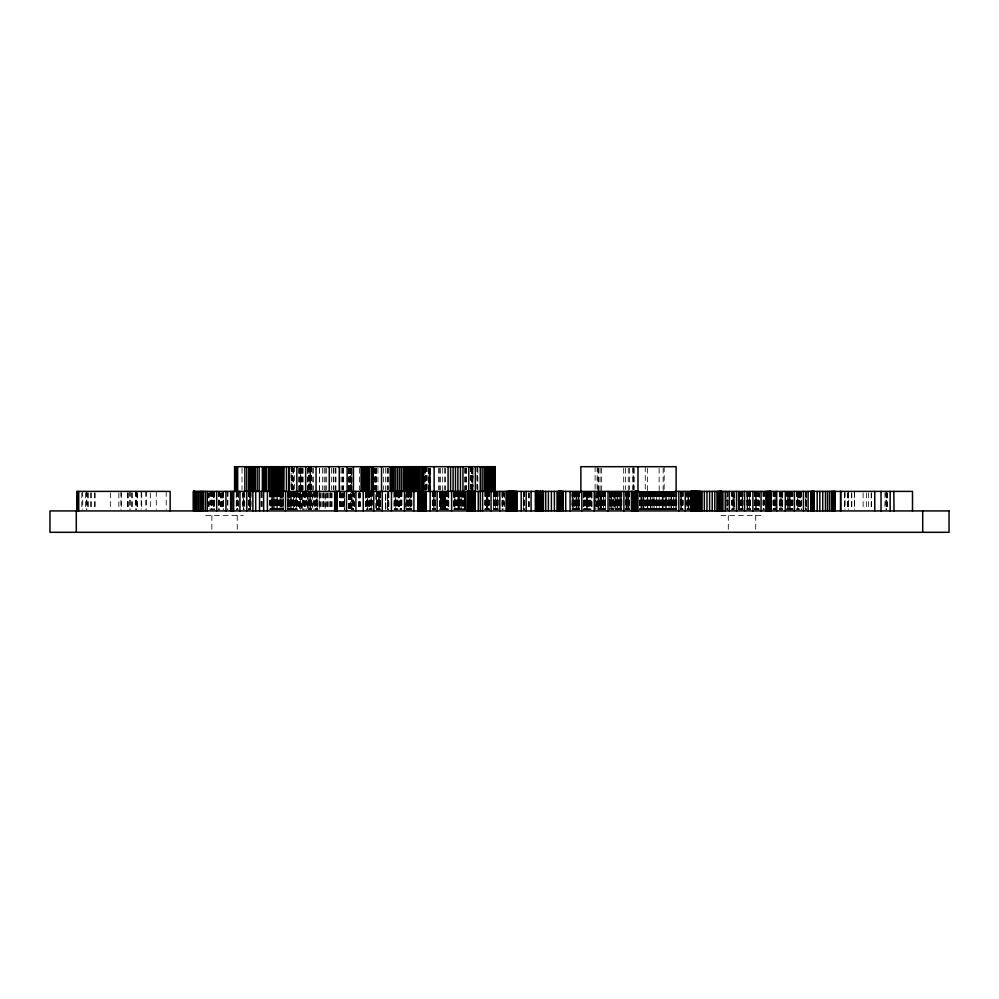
<?xml version="1.0" encoding="UTF-8"?>
<svg xmlns="http://www.w3.org/2000/svg" width="999" height="999" viewBox="0 0 999 999"><rect width="100%" height="100%" fill="white"/><g stroke="black" fill="none" stroke-linecap="round" stroke-linejoin="round"><path stroke-width="0.75" stroke-dasharray="5 3.75" d="M205.657 515.509L243.444 515.509M720.941 515.509L762.786 515.509M887.287 492.894L887.287 509.415M886.975 492.894L886.975 509.415M886.662 491.396L886.613 509.415M886.388 491.396L886.388 509.415M886.3 492.894L886.3 509.415M885.888 491.396L885.888 509.415M884.952 492.894L884.952 509.415M871.415 492.894L871.415 509.415M871.19 492.894L871.19 509.415M868.468 492.894L868.468 509.415M866.383 492.894L866.383 509.415M863.124 492.894L863.124 509.415M854.545 492.894L854.545 509.415M854.407 491.396L854.37 509.415M851.822 492.894L851.822 509.415M851.423 492.894L851.423 509.415M848.613 492.894L848.613 509.415M848.376 491.396L848.376 509.415M848.201 492.894L848.201 509.415M847.926 492.894L847.926 509.415M847.339 492.894L847.339 509.415M844.979 491.396L844.979 509.415M844.792 492.894L844.792 509.415M844.48 492.894L844.48 509.415M806.618 492.894L806.543 509.415M806.318 491.396L806.33 509.415M806.168 491.396L806.081 509.415M805.793 509.415L805.793 491.396L805.581 509.415M805.519 491.396L805.456 509.415M801.573 491.396L801.573 509.415M801.36 491.396L801.36 509.415M800.936 492.894L800.936 509.415M800.486 492.894L800.486 509.415M800.349 492.894L800.349 509.415M799.924 491.396L799.937 509.415M799.337 492.894L799.337 509.415M799.2 492.894L799.2 509.415M799.05 491.396L799.075 509.415M798.8 491.396L798.8 509.415M798.526 491.396L798.526 509.415M798.488 492.894L798.351 509.415M798.238 491.396L798.151 509.415M797.901 491.396L798.014 509.415M797.714 509.415L797.677 491.396L797.527 509.415M797.252 491.396L797.302 509.415M797.115 491.396L797.202 509.415M796.99 491.396L796.977 509.415M796.727 491.396L796.79 509.415M792.944 491.396L792.919 509.415M792.744 491.396L792.756 509.415M792.532 491.396L792.582 509.415M792.332 491.396L792.407 509.415M792.182 491.396L792.107 509.415M792.007 491.396L791.882 509.415M791.732 491.396L791.745 509.415M791.608 491.396L791.545 509.415M791.295 491.396L791.258 509.415M791.021 491.396L791.046 509.415M790.921 491.396L790.958 509.415M790.796 491.396L790.796 509.415M790.471 491.396L790.534 509.415M790.371 491.396L790.221 509.415L790.009 491.396M789.859 491.396L789.859 509.415M789.722 509.415L789.572 491.396L789.535 509.415M789.272 491.396L789.285 509.415M788.985 491.396L789.01 509.415M788.81 491.396L788.748 509.415M788.648 491.396L788.523 509.415M788.436 509.415L788.311 491.396L788.124 509.415M788.024 491.396L787.949 509.415M787.774 491.396L787.687 509.415M787.599 491.396L787.574 509.415L787.399 491.396M787.187 491.396L787.249 509.415M786.925 491.396L786.887 509.415M786.75 491.396L786.787 509.415M782.741 491.396L782.716 509.415M782.579 492.894L782.579 509.415M782.192 491.396L782.192 509.415M782.055 491.396L781.905 509.415L781.767 491.396M781.493 491.396L781.63 509.415M781.355 491.396L781.368 509.415M781.093 491.396L781.143 509.415M780.843 491.396L780.968 509.415M780.644 491.396L780.681 509.415M780.469 491.396L780.519 509.415M780.256 491.396L780.194 509.415L780.132 491.396M779.969 491.396L779.957 509.415M779.72 491.396L779.632 509.415M779.557 491.396L779.507 509.415M779.332 491.396L779.27 509.415M775.436 491.396L775.461 509.415M775.349 491.396L775.199 509.415L775.112 491.396M774.949 491.396L774.899 509.415M774.612 491.396L774.625 509.415M774.437 491.396L774.475 509.415M774.275 491.396L774.2 509.415M774.113 491.396L774.138 509.415M773.738 491.396L773.788 509.415M773.676 491.396L773.588 509.415M773.451 491.396L773.501 509.415M773.288 491.396L773.226 509.415M773.076 491.396L773.014 509.415M764.21 491.396L764.21 509.415M764.098 491.396L764.01 509.415M763.785 491.396L763.81 509.415M763.623 491.396L763.611 509.415M763.386 491.396L763.373 509.415M763.248 491.396L763.186 509.415M763.049 491.396L763.049 509.415M759.178 492.894L759.19 509.415M759.015 491.396L759.14 509.415M758.753 491.396L758.865 509.415M758.628 491.396L758.716 509.415M758.391 491.396L758.378 509.415M758.303 491.396L758.241 509.415M757.966 491.396L758.079 509.415M757.854 491.396L757.891 509.415M757.692 491.396L757.642 509.415M757.442 491.396L757.292 509.415M757.279 491.396L757.117 509.415M756.88 491.396L756.917 509.415M756.817 491.396L756.743 509.415M756.568 491.396L756.618 509.415M756.443 509.415L756.268 491.396L756.106 509.415M755.906 491.396L755.918 509.415M755.793 491.396L755.644 509.415L755.581 491.396M755.706 515.509L755.706 532.305M755.419 491.396L755.256 509.415M755.169 491.396L755.019 509.415M754.882 491.396L754.819 509.415M754.657 491.396L754.707 509.415M754.457 491.396L754.52 509.415M754.282 491.396L754.282 509.415M750.436 491.396L750.474 509.415M750.274 491.396L750.374 509.415M750.124 491.396L750.137 509.415M749.987 491.396L749.862 509.415M749.612 491.396L749.725 509.415M749.475 491.396L749.412 509.415L749.275 491.396M749.075 491.396L749.025 509.415M748.775 491.396L748.925 509.415M748.613 491.396L748.75 509.415M748.476 491.396L748.351 509.415M748.151 491.396L748.226 509.415M747.976 491.396L747.939 509.415M747.727 491.396L747.751 509.415L747.539 491.396M747.402 491.396L747.364 509.415M747.165 491.396L747.115 509.415L746.99 491.396M746.827 491.396L746.827 509.415M742.956 491.396L743.006 509.415M742.781 491.396L742.906 509.415M742.682 509.415L742.532 491.396L742.507 509.415M742.257 509.415L742.132 491.396L741.932 509.415M741.72 491.396L741.832 509.415M741.608 491.396L741.558 509.415M741.395 491.396L741.283 509.415M741.071 491.396L741.171 509.415M740.958 491.396L740.921 509.415M740.684 491.396L740.796 509.415M740.459 491.396L740.584 509.415M740.296 491.396L739.847 509.415M739.61 491.396L739.722 509.415M739.41 509.415L739.397 491.396L739.285 509.415M739.135 491.396L738.985 509.415L738.898 491.396M738.698 491.396L738.711 509.415M738.498 491.396L738.436 509.415M738.311 509.415L738.199 491.396L738.136 509.415M734.253 492.894L734.228 509.415M734.178 509.415L733.99 491.396L733.94 509.415M733.766 491.396L733.616 509.415M733.503 491.396L733.378 509.415M733.278 491.396L733.166 509.415L733.029 491.396M732.891 491.396L732.841 509.415M732.667 491.396L732.617 509.415M732.379 491.396L732.329 509.415M732.304 491.396L732.167 509.415M731.917 491.396L731.917 509.415M731.842 491.396L731.842 509.415M728.296 515.509L728.296 532.305M727.959 491.396L728.021 509.415M727.846 491.396L727.846 509.415M727.534 491.396L727.709 509.415M727.359 491.396L727.447 509.415M727.284 491.396L727.122 509.415M727.035 491.396L726.935 509.415L726.885 491.396M689.273 491.396L689.31 509.415M689.073 491.396L689.098 509.415M688.536 491.396L688.586 509.415M688.348 491.396L688.199 509.415L687.986 491.396M687.861 491.396L687.899 509.415M687.574 491.396L687.724 509.415M687.424 491.396L687.424 509.415M687.237 491.396L687.262 509.415M687.012 492.894L687.037 509.415M686.825 491.396L686.812 509.415M683.004 491.396L683.041 509.415M682.941 491.396L682.879 509.415M682.754 491.396L682.642 509.415M682.442 491.396L682.417 509.415M682.292 491.396L682.354 509.415M682.105 491.396L682.092 509.415M681.768 491.396L681.917 509.415M681.555 509.415L681.243 491.396M681.056 491.396L681.018 509.415M680.781 509.415L680.731 491.396L680.606 509.415M676.785 491.396L676.81 509.415M676.648 491.396L676.585 509.415L676.335 491.396M676.261 491.396L676.173 509.415M676.048 491.396L676.011 509.415M675.786 491.396L675.786 509.415M675.511 491.396L675.649 509.415M675.324 491.396L675.312 509.415L675.099 491.396M674.924 491.396L674.987 509.415M674.862 491.396L674.8 509.415M674.637 491.396L674.462 509.415M674.437 491.396L674.387 509.415M674.188 491.396L674.1 509.415M673.85 491.396L673.963 509.415M673.663 509.415L673.688 491.396L639.959 491.396L639.997 509.415M673.488 491.396L673.526 509.415M673.326 491.396L673.338 509.415M673.201 491.396L673.101 509.415M672.989 491.396L672.989 509.415M672.727 491.396L672.652 509.415M672.489 491.396L672.439 509.415M672.364 491.396L672.24 509.415M672.127 491.396L672.015 509.415M671.865 491.396L671.902 509.415M671.678 491.396L671.578 509.415L671.365 491.396M671.153 491.396L671.228 509.415M670.991 509.415L670.941 491.396L670.903 509.415M670.666 491.396L670.529 509.415M670.292 491.396L670.479 509.415M670.129 491.396L670.242 509.415M670.004 491.396L669.892 509.415M669.867 491.396L669.817 509.415M669.63 491.396L669.655 509.415M669.455 491.396L669.367 509.415M669.18 491.396L669.068 509.415L668.855 491.396M668.681 491.396L668.731 509.415M668.481 491.396L668.618 509.415M668.294 491.396L668.256 509.415M668.031 491.396L668.156 509.415M667.794 491.396L667.732 509.415M667.432 491.396L667.557 509.415M667.32 491.396L667.32 509.415M667.082 491.396L667.107 509.415M666.845 491.396L666.845 509.415M666.633 509.415L666.57 491.396L666.37 509.415M666.183 491.396L666.208 509.415M665.983 491.396L666.108 509.415M665.921 491.396L665.921 509.415M665.571 491.396L665.634 509.415M665.409 509.415L665.346 491.396L665.197 509.415M665.009 491.396L664.884 509.415M664.797 491.396L664.735 509.415M664.66 491.396L664.622 509.415M664.46 491.396L664.285 509.415M664.198 466.695L664.11 509.415M663.91 491.396L663.848 509.415M663.648 491.396L663.673 509.415M663.598 491.396L663.573 509.415M663.386 491.396L663.336 509.415M663.161 468.219L663.111 509.415M662.899 491.396L662.961 509.415M662.599 491.396L662.599 509.415L662.499 491.396M661.813 491.396L661.962 509.415M661.613 491.396L661.75 509.415M661.488 491.396L661.35 509.415M661.238 491.396L661.163 509.415M661.038 491.396L660.951 509.415M660.789 491.396L660.739 509.415M660.614 491.396L660.526 509.415M660.426 491.396L660.414 509.415M660.102 491.396L660.102 509.415M659.952 491.396L659.989 509.415M659.74 491.396L659.765 509.415M659.64 491.396L659.64 509.415M659.303 491.396L659.303 509.415M659.103 468.219L659.24 509.415M659.015 491.396L658.94 509.415M658.691 491.396L658.691 509.415M658.541 491.396L658.616 509.415M658.378 491.396L658.254 509.415M658.216 491.396L658.041 509.415M658.004 491.396L657.904 509.415M657.654 491.396L657.779 509.415M657.542 491.396L657.467 509.415M657.267 491.396L657.267 509.415M657.03 491.396L657.18 509.415M656.793 491.396L656.793 509.415M656.743 509.415L656.605 491.396L656.543 509.415M656.206 491.396L656.281 509.415M656.018 491.396L656.018 509.415M655.731 491.396L655.844 509.415M655.619 491.396L655.719 509.415M655.406 491.396L655.406 509.415M655.107 491.396L655.107 509.415M655.007 491.396L654.957 509.415M654.245 509.415L654.07 491.396L654.02 509.415M653.808 491.396L653.796 509.415M653.546 491.396L653.546 509.415M653.321 491.396L653.271 509.415M653.046 491.396L653.071 509.415M652.846 509.415L652.846 491.396L652.647 509.415M652.509 491.396L652.422 509.415M652.285 491.396L652.26 509.415M651.985 491.396L652.16 509.415M651.872 491.396L651.96 509.415M651.573 491.396L651.685 509.415M651.435 491.396L651.423 509.415M651.161 491.396L651.186 509.415M650.973 491.396L650.961 509.415L650.799 491.396M650.599 491.396L650.561 509.415M650.399 509.415L650.024 491.396M649.787 491.396L649.837 509.415M649.587 491.396L649.625 509.415M649.338 491.396L649.387 509.415M649.15 491.396L649.2 509.415M648.826 491.396L648.801 509.415M648.488 491.396L648.501 509.415M648.289 491.396L648.339 509.415M648.151 491.396L648.214 509.415M647.914 491.396L647.827 509.415L647.802 491.396M647.414 468.219L647.452 509.415M647.29 509.415L647.202 491.396L647.102 509.415M646.84 491.396L646.902 509.415M646.753 491.396L646.653 509.415M646.54 491.396L646.403 509.415M646.341 491.396L646.278 509.415M646.128 491.396L646.128 509.415M645.878 491.396L645.878 509.415M645.579 491.396L645.654 509.415M645.479 491.396L645.441 509.415M645.279 466.695L645.279 509.39M645.117 491.396L645.117 509.415M644.592 491.396L644.667 509.415M644.318 491.396L644.467 509.415M644.268 491.396L644.243 509.415M644.018 491.396L643.955 509.415L643.706 491.396M643.606 509.415L643.456 491.396L643.269 509.415M643.044 491.396L643.106 509.415M642.969 491.396L642.906 509.415M642.682 491.396L642.719 509.415M642.482 491.396L642.419 509.415M642.394 491.396L642.22 509.415L641.995 491.396M641.82 491.396L641.795 509.415M641.733 491.396L641.67 509.415M641.483 491.396L641.408 509.415L641.333 491.396M641.083 491.396L640.958 509.415L640.809 491.396M640.684 491.396L640.609 509.415M640.509 491.396L640.459 509.415M640.147 491.396L640.322 509.415M639.81 491.396L639.835 509.415M639.61 491.396L639.56 509.415M639.41 491.396L639.41 509.415M634.078 468.219L634.078 489.572M633.778 468.219L633.778 489.572M633.179 466.695L633.179 489.572M632.829 468.219L632.829 489.572M629.382 468.219L629.382 489.572M629.333 491.396L629.345 509.415M629.258 491.396L629.233 509.415M628.995 491.396L628.908 509.415L628.721 491.396M628.546 491.396L628.596 509.415M628.259 468.219L628.271 509.415L628.246 491.396M627.909 491.396L627.921 509.415M627.797 491.396L627.747 509.415M627.547 491.396L627.522 509.415M627.285 509.415L627.247 491.396L627.122 509.415M626.935 491.396L626.972 509.415M626.435 509.415L626.435 491.396L626.223 509.415M626.161 509.415L625.998 491.396L625.886 509.415M625.699 491.396L625.686 509.415M625.411 468.219L625.411 489.572M623.688 468.219L623.688 489.572M621.865 491.396L621.865 509.415M621.628 491.396L621.628 509.415L621.553 492.894M621.266 491.396L621.228 509.415M621.153 491.396L621.128 509.415M620.928 491.396L620.804 509.415M620.604 491.396L620.554 509.415M620.541 491.396L620.379 509.415L620.229 491.396M619.942 509.415L619.717 491.396M619.455 491.396L619.442 509.415M619.218 491.396L619.18 509.415M618.955 491.396L619.055 509.415M618.731 491.396L618.706 509.415M618.643 491.396L618.531 509.415M618.456 491.396L618.356 509.415M618.156 491.396L618.169 509.415M617.632 491.396L617.632 509.415M617.357 491.396L617.357 509.415M617.095 491.396L617.057 509.415L616.945 491.396M616.72 491.396L616.67 509.415M616.52 491.396L616.47 509.415M616.346 491.396L616.196 509.415M616.171 491.396L616.083 509.415M615.846 491.396L615.896 509.415M615.596 491.396L615.646 509.415M614.535 492.894L614.535 509.415M614.41 492.894L614.41 509.415M614.123 492.894L614.123 509.415M613.973 509.415L613.973 491.396L613.723 509.415M613.598 491.396L613.598 509.415M613.473 491.396L613.349 509.415M613.224 491.396L613.111 509.415M612.999 491.396L612.887 509.415M612.649 491.396L612.662 509.415M612.562 491.396L612.462 509.415M612.362 491.396L612.237 509.415M612.175 491.396L612.1 509.415L611.55 491.396M611.238 491.396L611.263 509.415M611.163 509.415L610.988 491.396L610.976 509.415M610.177 492.894L610.177 509.415M609.802 509.415L609.752 491.396L609.715 509.415M609.49 491.396L609.402 509.415M605.644 491.396L605.644 509.415M605.506 509.415L605.144 491.396M604.882 491.396L604.795 509.415M604.607 491.396L604.62 509.415M604.333 491.396L604.333 509.415M604.195 491.396L604.195 509.415M604.033 491.396L604.058 509.415M603.508 492.894L603.508 509.415L603.284 491.396M603.196 491.396L603.159 509.415M603.046 491.396L602.909 509.415M602.734 491.396L602.847 509.415M602.459 491.396L602.484 509.415M602.36 491.396L602.36 509.415M602.035 491.396L602.047 509.415M601.898 491.396L601.885 509.415M601.66 468.219L601.635 509.415M601.585 492.894L601.41 509.415L601.373 491.396M601.048 491.396L601.186 509.415M600.411 491.396L600.561 509.415M600.249 491.396L600.237 509.415M600.124 468.219L600.062 509.415M599.899 491.396L599.75 509.415M599.625 491.396L599.575 509.415M599.425 491.396L599.363 509.415M599.313 491.396L599.163 509.415M599.088 491.396L599.088 509.415M598.726 468.219L598.801 509.415M598.688 509.415L598.501 491.396L598.376 509.415M598.251 491.396L598.139 509.415M598.014 468.219L598.014 509.39M597.714 491.396L597.777 509.415M597.177 466.695L597.04 509.415M596.878 492.894L596.878 509.415M596.678 492.894L596.678 509.415M596.128 492.894L596.153 509.415M595.841 491.396L595.841 509.415L595.766 492.894M595.104 466.695L595.104 489.572M591.858 492.894L591.858 509.415M591.808 492.894L591.808 509.415M591.533 492.894L591.533 509.415M591.296 492.894L591.271 509.415M591.083 491.396L591.083 509.415M590.259 491.396L590.372 509.415M590.009 491.396L590.172 509.415M589.909 492.894L589.909 509.415M589.672 491.396L589.672 509.415M589.198 491.396L589.173 509.415M588.985 491.396L589.11 509.415M588.861 492.894L588.861 509.415M588.611 491.396L588.573 509.415M588.211 491.396L588.286 509.415M588.061 492.894L588.061 509.415M587.787 491.396L587.824 509.415M587.474 491.396L587.512 509.415M587.437 509.415L587.25 491.396L587.2 509.415M586.838 491.396L587.037 509.415M586.788 491.396L586.638 509.415L586.575 491.396M586.413 491.396L586.263 509.415M586.151 492.894L586.151 509.415M585.876 491.396L585.801 509.415M585.701 491.396L585.626 509.415M585.589 491.396L585.539 509.415M585.314 491.396L585.277 509.415M585.039 491.396L585.064 509.415M584.865 491.396L584.927 509.415M584.677 491.396L584.565 509.415M584.515 491.396L584.465 509.415M584.265 491.396L584.165 509.415M584.065 492.894L583.965 509.415M583.841 491.396L583.841 509.415M583.691 492.894L583.578 509.415M583.503 491.396L583.503 509.415M583.266 492.894L583.266 509.415M579.408 491.396L579.358 509.415M579.295 491.396L579.133 509.415L579.07 491.396M578.921 491.396L578.921 509.415M578.696 491.396L578.533 509.415L578.471 491.396M578.259 491.396L578.296 509.415M578.046 491.396L577.884 509.415M577.834 491.396L577.697 509.415M577.497 491.396L577.597 509.415M577.397 491.396L577.322 509.415M577.21 491.396L577.122 509.415L576.898 491.396M576.735 491.396L576.648 509.415L576.573 492.894M576.261 491.396L576.261 509.415M576.023 491.396L576.023 509.415L575.986 492.894M575.711 491.396L575.686 509.415M575.099 491.396L575.124 509.415M574.787 491.396L574.787 509.415M574.562 492.894L574.562 509.415M574.512 491.396L574.413 509.415M574.225 491.396L574.288 509.415M574.1 491.396L574.1 509.415M573.826 491.396L573.826 509.415M573.726 491.396L573.551 509.415M573.351 491.396L573.351 509.415L573.114 491.396M573.001 491.396L572.902 509.415M572.814 491.396L572.739 509.415M572.502 491.396L572.552 509.415M572.277 492.894L572.277 509.415L572.202 491.396M572.027 491.396L571.928 509.415M529.12 492.894L529.12 509.415M528.958 492.894L528.958 509.415M528.658 492.894L528.658 509.415M524.438 491.396L524.475 509.415M524.225 491.396L524.238 509.415M524.075 491.396L523.988 509.415M523.901 491.396L523.863 509.415M523.763 491.396L523.713 509.415M523.414 509.415L523.401 491.396L523.226 509.415M504.395 492.894L504.395 509.415M503.996 491.396L503.896 509.415M503.109 491.396L502.972 509.415M502.759 492.894L502.759 509.415M502.647 491.396L502.647 509.415M502.185 492.894L502.185 509.415M501.998 491.396L502.01 509.415M498.101 491.396L498.164 509.415M497.777 491.396L497.839 509.415L497.564 491.396M497.427 491.396L497.527 509.415M497.202 491.396L497.202 509.415M496.94 491.396L496.978 509.415M496.828 491.396L496.753 509.415M496.565 491.396L496.59 509.415M496.341 491.396L496.303 509.415M496.128 491.396L496.166 509.415M495.891 491.396L495.991 509.415M495.779 491.396L495.704 509.415M495.641 491.396L495.516 509.415L495.342 491.396M495.192 491.396L495.204 509.415M494.93 491.396L494.892 509.415M494.73 491.396L494.655 509.415M494.567 491.396L494.455 509.415M494.255 491.396L494.255 509.415M494.055 491.396L494.043 509.415M493.893 491.396L493.831 509.415M493.369 491.396L493.294 509.415M489.235 491.396L489.335 509.415M489.035 491.396L489.073 509.415M488.823 491.396L488.936 509.415M488.723 491.396L488.761 509.415M488.536 491.396L488.424 509.415M488.386 491.396L488.336 509.415M488.136 491.396L488.099 509.415M487.862 509.415L487.849 491.396L487.674 509.415M487.5 491.396L487.524 509.415M487.237 491.396L487.162 509.415L487 491.396M486.925 491.396L486.8 509.415M486.588 491.396L486.55 509.415M486.338 509.415L486.388 491.396L486.301 509.415M486.014 491.396L485.989 509.415M485.789 491.396L485.726 509.415M485.651 491.396L485.651 509.415M485.339 491.396L485.339 509.415M485.164 491.396L485.177 509.415M485.014 491.396L484.552 509.415M477.872 468.244L477.872 489.847M477.235 466.695L477.16 489.847M477.072 466.695L477.072 489.847M472.639 468.244L472.652 491.396M472.527 466.695L472.415 489.847M472.315 468.244L472.215 491.396M471.99 466.695L471.978 489.847M471.765 468.244L471.865 489.847M471.553 468.244L471.553 491.396M471.453 468.244L471.353 489.847M471.166 466.695L471.253 489.847M470.941 466.695L471.004 489.847M470.854 466.695L470.791 491.396M466.645 468.244L466.645 489.847M466.508 468.244L466.508 489.847M465.759 492.894L465.759 509.415M465.596 468.244L465.596 489.847M465.634 491.396L465.522 509.415L465.409 491.396M465.372 468.244L465.372 489.847M465.122 491.396L465.084 509.415M464.985 491.396L464.872 509.415L464.86 491.396M464.647 468.244L464.498 509.415M464.285 491.396L464.285 509.415M464.06 492.894L464.06 509.415M463.873 492.894L463.873 509.415M463.673 491.396L463.673 509.415M463.598 491.396L463.536 509.415M462.849 491.396L462.937 509.415M462.724 491.396L462.737 509.415M462.412 492.894L462.412 509.415M462.075 491.396L461.963 509.415M461.95 491.396L461.763 509.415M461.738 491.396L461.563 509.415M461.488 491.396L461.476 509.415M461.263 509.415L461.151 491.396L461.063 509.415M460.789 491.396L460.764 509.415M460.689 491.396L460.701 509.415M460.402 491.396L460.427 509.415M460.139 491.396L460.189 509.415M460.027 491.396L459.915 509.415L459.702 491.396M459.528 491.396L459.503 509.415M459.353 491.396L459.39 509.415M459.115 491.396L459.053 509.415L458.841 491.396M458.678 491.396L458.716 509.415M458.504 491.396L458.504 509.415L458.341 491.396M458.191 491.396L458.191 509.415M457.954 491.396L457.879 509.415L457.779 492.894M457.392 491.396L457.579 509.415M457.192 491.396L457.355 509.415M456.98 491.396L456.98 509.415M456.868 491.396L456.955 509.415M456.718 491.396L456.568 509.415M456.356 491.396L456.418 509.415M456.256 491.396L456.181 509.415M455.956 491.396L455.931 509.415M455.794 491.396L455.731 509.415M455.519 491.396L455.656 509.415M455.332 491.396L455.494 509.415M455.219 491.396L455.194 509.415M454.907 509.415L454.907 491.396L454.745 509.415M454.645 491.396L454.483 509.415M454.383 491.396L454.37 509.415M454.233 492.894L454.183 509.415M453.846 492.894L453.846 509.415M453.321 491.396L453.321 509.415M448.813 492.894L448.813 509.415M448.551 491.396L448.551 509.415M448.401 492.894L448.289 509.415M448.164 492.894L448.089 509.415M447.989 491.396L447.989 509.415M447.415 491.396L447.577 509.415M447.202 491.396L447.215 509.415M447.115 491.396L447.053 509.415M446.678 491.396L446.678 509.415M446.528 491.396L446.528 509.415M446.228 491.396L446.178 509.415M445.929 491.396L445.904 509.415M445.579 491.396L445.529 509.415L445.454 491.396M445.167 468.244L445.167 489.847M445.229 491.396L445.167 509.415M444.905 468.244L444.905 489.847M444.905 492.894L444.905 509.415L444.88 491.396M444.53 491.396L444.493 509.415M444.355 491.396L444.28 509.415L444.168 491.396M443.943 491.396L443.881 509.415M443.843 491.396L443.856 509.415M443.593 491.396L443.481 509.415L443.394 491.396M443.019 491.396L443.181 509.415M442.882 491.396L442.882 509.415M442.694 468.244L442.732 509.415M442.457 491.396L442.432 509.415L442.195 491.396M442.12 491.396L442.02 509.415M441.97 509.415L441.82 491.396L441.733 509.415M441.358 491.396L441.383 509.415M441.258 491.396L441.246 509.415M441.034 492.894L441.034 509.415L440.909 491.396M440.547 491.396L440.547 509.415L440.459 492.894M440.359 468.244L440.459 489.847M440.197 491.396L440.197 509.415M440.047 492.894L440.047 509.415M439.847 491.396L439.697 509.415M439.622 492.894L439.622 509.415M439.46 468.244L439.46 489.847M438.586 468.244L438.586 489.847M435.626 491.396L435.576 509.415M435.489 491.396L435.402 509.415M435.264 491.396L435.252 509.415M435.064 491.396L434.902 509.415L434.877 491.396M434.665 491.396L434.64 509.415M434.315 491.396L434.353 509.415M434.14 491.396L434.203 509.415M433.928 491.396L434.066 509.415M433.816 491.396L433.841 509.415M433.454 509.415L433.479 491.396L433.366 509.415M433.166 491.396L433.166 509.415M432.867 491.396L432.867 509.415M432.667 491.396L432.754 509.415M432.555 491.396L432.592 509.415M432.267 491.396L432.267 509.415M430.619 491.396L430.544 468.244L430.394 491.396M430.307 468.244L430.144 491.396M429.957 468.244L430.057 491.396M429.87 468.244L429.782 491.396L429.545 468.244M429.458 468.244L429.47 491.396M429.245 491.396L429.095 468.244L428.971 491.396M428.721 468.244L428.721 491.396M428.296 468.244L428.296 489.847M427.834 466.695L427.809 489.847M426.585 466.695L426.585 489.847M426.298 466.695L426.298 489.847M426.049 466.695L426.049 489.847M425.824 466.695L425.824 489.847M425.549 468.244L425.724 489.847M425.499 466.695L425.499 489.847M424.937 466.695L425.012 489.847M424.787 489.847L424.775 466.695L424.612 489.847M411.863 491.396L411.863 509.415M411.688 492.894L411.775 509.415M411.401 491.396L411.388 509.415M411.238 491.396L411.238 509.415M411.001 491.396L411.001 509.415M410.814 491.396L410.864 509.415M410.614 492.894L410.614 509.415M410.364 491.396L410.364 509.415M409.565 491.396L409.565 509.415M409.39 491.396L409.34 509.415M409.215 491.396L409.115 509.415M408.903 491.396L409.003 509.415M408.891 491.396L408.803 509.415M408.479 491.396L408.678 509.415M408.404 492.894L408.404 509.415M408.241 491.396L408.116 509.415M407.954 491.396L407.904 509.415M407.742 492.894L407.742 509.415M407.629 491.396L407.567 509.415M407.43 491.396L407.23 509.415M407.155 491.396L407.043 509.415M406.855 491.396L406.88 509.415M406.768 491.396L406.643 509.415M406.593 491.396L406.418 509.415M406.343 491.396L406.206 509.415M406.031 492.894L405.981 509.415L405.969 491.396M401.885 491.396L401.873 509.415M401.76 491.396L401.61 509.415M401.598 491.396L401.461 509.415M401.273 491.396L401.273 509.415M401.173 491.396L401.173 509.415M400.924 491.396L400.974 509.415M400.624 491.396L400.736 509.415M400.499 491.396L400.512 509.415M400.212 491.396L400.199 509.415M399.887 491.396L399.887 509.415M399.625 492.894L399.712 509.415M399.463 492.619L399.463 509.39M399.063 492.894L399.063 509.415M398.726 492.894L398.726 509.415M398.626 492.619L398.626 509.39M398.364 492.894L398.439 509.415M398.014 491.396L398.014 509.415M397.652 491.396L397.714 509.415M397.302 491.396L397.277 509.415M397.103 492.894L397.103 509.415M396.953 491.396L396.953 509.415M396.603 491.396L396.603 509.415M396.253 491.396L396.253 509.415M396.128 491.396L396.004 509.415M395.891 491.396L395.804 509.415M395.729 509.415L395.604 491.396L395.367 509.415M395.279 491.396L395.204 509.415M395.129 491.396L395.067 509.415M394.705 491.396L394.705 509.415M394.393 491.396L394.393 509.415M394.155 491.396L394.205 509.415M394.043 492.894L394.043 509.415M388.886 492.894L388.873 509.415M388.561 491.396L388.698 509.415M388.486 492.894L388.486 509.415M388.211 468.244L388.211 489.847M388.211 491.396L388.211 509.415M387.862 468.244L387.862 489.847M387.862 491.396L387.799 509.415M387.25 468.244L387.25 489.847M385.676 468.244L385.639 509.415M383.429 468.219L383.429 489.572M380.644 492.894L380.644 509.415M380.419 491.396L380.557 509.415M380.182 492.894L380.357 509.415M380.057 491.396L380.057 509.415M379.92 492.894L379.92 509.415M379.745 491.396L379.695 509.415M379.42 491.396L379.42 509.415M378.758 491.396L378.758 509.415L378.658 492.894M378.434 491.396L378.434 509.415M378.097 491.396L377.847 509.415M377.947 468.244L377.947 489.847M377.597 491.396L377.61 509.415M377.372 491.396L377.372 509.415M377.135 491.396L377.11 509.415M376.898 491.396L376.898 509.415M376.685 491.396L376.635 509.415M376.473 491.396L376.473 509.415M376.386 468.219L376.298 509.415M376.186 468.219L376.186 510.926M375.986 468.219L375.986 510.926M375.774 468.219L375.724 489.847M375.549 468.219L375.549 489.572M375.324 468.219L375.249 489.572M375.1 468.219L375.1 489.572M374.862 468.219L374.862 489.572M374.637 468.219L374.637 489.572M372.09 491.396L372.115 509.415M372.04 491.396L371.903 509.415M371.778 491.396L371.715 509.415M371.628 491.396L371.453 509.415M371.328 491.396L371.228 509.415L371.128 491.396M370.916 491.396L370.916 509.415M370.704 491.396L370.704 509.415M370.392 491.396L370.417 509.415M370.292 491.396L370.292 509.415M370.08 491.396L370.08 509.415M369.88 491.396L369.88 509.415M369.68 491.396L369.717 509.415M369.48 491.396L369.418 509.415M369.28 492.894L369.28 509.415M369.093 492.894L369.093 509.415M368.843 492.894L368.843 509.415M368.631 491.396L368.631 509.415M367.582 509.415L367.507 491.396L367.42 509.415M367.17 491.396L367.257 509.415M367.045 491.396L366.958 509.415M366.433 491.396L366.308 509.415M366.071 492.894L366.071 509.415M365.946 492.894L365.946 509.415M365.784 492.894L365.784 509.415M365.459 492.894L365.509 509.415M365.322 492.894L365.322 509.415M360.314 492.894L360.314 509.415M359.865 492.894L359.865 509.415M359.615 492.894L359.615 509.415M359.478 468.244L359.478 489.847M359.478 492.894L359.478 509.415M359.29 492.894L359.29 509.415M358.978 492.894L359.016 509.415M358.629 492.894L358.629 509.415M354.27 492.894L354.27 509.415M354.021 492.894L354.021 509.415M353.783 491.396L353.783 509.415M353.534 491.396L353.534 509.415M353.359 491.396L353.421 509.415M353.271 491.396L353.296 509.415M352.984 491.396L353.009 509.415M352.759 491.396L352.797 509.415M352.597 491.396L352.672 509.415M352.397 491.396L352.397 509.415M352.235 491.396L352.197 509.415M351.948 468.244L352.01 509.415M351.448 468.244L351.311 509.415M351.161 468.244L351.161 509.415M350.936 468.244L350.936 509.415M350.624 468.244L350.624 509.415M350.499 468.244L350.499 509.415L350.262 468.244M350.149 468.244L350.025 509.415M349.812 468.244L349.812 509.415M349.7 468.244L349.7 509.415M349.388 468.244L349.388 509.415M349.188 468.244L349.188 509.415M349.001 468.244L349.001 509.415M348.776 468.244L348.776 509.415M348.614 468.244L348.601 509.415M344.63 491.396L344.593 509.415M344.505 509.415L344.38 491.396L344.268 509.415M343.494 492.894L343.494 509.415M343.256 468.244L343.256 489.847M343.244 492.894L343.256 509.415M343.082 468.244L343.082 489.847M343.044 492.894L343.082 509.415M342.257 468.244L342.257 489.847M342.257 492.894L342.257 509.415M341.87 492.894L341.87 509.415M341.084 468.244L341.084 489.847M341.196 492.894L341.084 509.415M340.659 492.894L340.659 509.415M340.459 492.894L340.459 509.415M340.347 492.619L340.397 509.39M340.11 492.619L340.072 509.39M339.91 492.619L339.86 509.39M339.76 492.619L339.722 509.415M335.901 468.219L335.901 489.572M335.652 468.244L335.652 489.847M333.891 468.244L333.916 489.847M333.254 468.219L333.329 489.847M332.08 492.894L332.08 509.415M331.456 468.244L331.456 489.847M331.456 492.894L331.456 509.415M330.657 492.619L330.657 509.39M330.469 492.894L330.469 509.415M329.258 492.894L329.258 509.415M328.122 492.894L328.122 509.415M327.61 492.894L327.61 509.415M326.673 468.244L326.673 489.847M326.673 492.894L326.673 509.415M325.761 492.894L325.761 509.415M325.224 468.219L325.224 509.39M324.138 468.244L324.138 489.847M324.138 492.894L324.138 509.415M323.738 492.894L323.738 509.415M323.364 492.894L323.364 509.415M322.365 468.244L322.365 489.847M322.365 492.894L322.365 509.415M321.116 492.894L321.116 509.415M320.254 492.894L320.254 509.415M319.618 468.219L319.705 509.415M319.343 468.244L319.343 489.847M319.343 492.894L319.343 509.415M319.118 491.396L319.118 509.415M317.782 492.894L317.782 509.415M317.345 491.396L317.507 509.415M317.195 491.396L317.133 509.415M317.008 509.415L316.945 491.396L316.795 509.415M316.583 491.396L316.583 509.415M316.446 491.396L316.396 509.415M316.096 491.396L316.196 509.415M315.959 491.396L316.046 509.415M315.796 491.396L315.796 509.415M315.597 491.396L315.597 509.415M315.247 491.396L315.409 509.415M315.085 492.619L315.097 509.415M314.835 492.894L314.835 509.415M314.385 491.396L314.385 509.415M313.511 468.244L313.511 489.847M313.511 491.396L313.511 509.415M312.874 492.894L312.874 509.415M312.312 468.219L312.212 509.415M311.526 466.695L311.551 489.847M311.526 491.396L311.526 509.415M311.463 466.695L311.376 489.847M311.301 491.396L311.463 509.415M311.188 466.695L311.263 489.847M311.089 491.396L311.188 509.415M310.976 466.695L310.876 489.847M310.976 491.396L310.876 509.415M310.689 489.847L310.689 466.695L310.627 509.415L310.689 491.396M310.289 466.695L310.402 489.847M310.289 491.396L310.402 509.415M310.04 466.695L310.165 489.847M310.04 491.396L310.239 509.415M309.915 491.396L309.84 509.415L309.715 491.396M309.615 466.695L309.44 489.847M309.44 491.396L309.615 509.415M309.265 466.695L309.265 489.847M309.265 491.396L309.265 509.415M309.103 466.695L309.028 489.847M309.028 491.396L309.103 509.415M308.928 466.695L308.928 489.847M308.928 491.396L308.928 509.415M308.741 466.695L308.741 489.847M308.741 491.396L308.741 509.415M308.566 466.695L308.566 489.847M308.566 491.396L308.566 509.415M308.216 468.219L308.304 509.415M307.492 468.244L307.392 489.847M307.392 492.894L307.492 509.415M307.305 468.244L307.305 509.415M306.918 491.396L307.093 509.415M306.406 491.396L306.431 509.415M305.769 492.894L305.731 509.415M305.482 491.396L305.519 509.415M304.995 492.619L304.895 509.415M304.545 491.396L304.545 509.415M304.27 492.619L304.27 509.39M304.071 492.894L304.071 509.415M303.609 491.396L303.609 509.415M303.109 468.244L303.109 489.847M303.109 491.396L303.109 509.415M302.647 468.244L302.647 489.847M302.647 491.396L302.647 509.415M302.197 468.244L302.247 509.415M301.748 468.244L301.748 509.415M301.298 468.244L301.298 509.415M300.824 466.695L300.824 509.415M300.562 489.847L300.562 468.244L300.324 509.415M300.562 492.894L300.562 509.415M299.887 468.219L300 509.415M299.638 492.894L299.638 509.415M299.588 468.244L299.588 509.415M299.088 468.244L299.2 491.396M299.2 492.894L299.088 509.415M298.826 468.244L298.826 491.396M298.826 492.894L298.826 509.415M298.127 492.619L298.127 509.39M297.352 491.396L297.515 509.415M296.965 492.619L297.128 509.415M296.853 491.396L296.853 509.415M296.378 492.894L296.378 509.415M296.166 509.415L296.129 491.396L295.904 509.415M295.766 491.396L295.692 509.415M295.504 491.396L295.529 509.415M295.404 491.396L295.292 509.415M294.705 492.894L294.705 509.415M294.48 466.695L294.48 489.847M294.48 491.396L294.48 509.415M294.418 492.894L294.418 509.415M294.168 491.396L294.118 509.415M293.806 491.396L293.806 509.415M293.644 491.396L293.644 509.415L293.494 491.396M293.544 468.244L293.544 489.847M293.331 491.396L293.331 509.415M292.982 468.244L292.982 489.847M292.994 491.396L292.982 509.415M292.782 466.695L292.757 489.847M292.832 491.396L292.832 509.415M292.607 466.695L292.632 489.847M292.67 491.396L292.632 509.415M292.545 466.695L292.345 489.847M292.395 491.396L292.47 509.415M292.22 466.695L292.22 489.847M292.245 491.396L292.32 509.415M291.958 466.695L292.07 489.847M291.958 491.396L292.033 509.415M291.808 491.396L291.808 509.415L291.583 491.396M291.708 466.695L291.708 489.847M291.471 466.695L291.471 489.847M291.371 491.396L291.471 509.415M291.258 466.695L291.146 489.847L291.059 468.244M291.221 491.396L291.146 509.415M290.884 491.396L290.946 509.415M290.834 491.396L290.821 509.415M290.472 509.415L290.534 491.396L290.409 509.415M290.234 491.396L290.209 509.415M289.985 491.396L289.985 509.415M289.698 492.894L289.698 509.415M289.423 491.396L289.348 509.415M289.111 491.396L289.098 509.415M288.911 509.415L288.823 491.396L288.748 509.415M288.424 492.894L288.424 509.415M288.212 492.894L288.212 509.415M287.999 491.396L287.999 509.415M287.887 491.396L287.887 509.415M287.6 491.396L287.712 509.415M287.425 491.396L287.425 509.415L287.25 492.894M283.429 491.396L283.429 509.415M283.241 509.415L283.204 491.396L283.092 509.415M282.942 491.396L282.792 509.415M282.642 491.396L282.642 509.415M282.367 491.396L282.367 509.415M282.18 492.619L282.18 509.39M282.105 491.396L281.955 509.415L281.83 491.396M281.656 491.396L281.593 509.415M281.468 492.894L281.468 509.415M281.231 491.396L281.231 509.415M280.906 491.396L281.006 509.415M280.856 492.894L280.856 509.415M280.607 491.396L280.494 509.415M280.344 491.396L280.344 509.415M279.57 491.396L279.583 509.415M279.32 491.396L279.345 509.415M279.021 491.396L279.021 509.415M278.746 491.396L278.746 509.415M278.409 491.396L278.434 509.415M278.384 491.396L278.371 509.415M278.059 491.396L278.072 509.415M277.597 491.396L277.585 509.415L277.51 492.894M277.247 491.396L277.198 509.415M277.048 491.396L277.048 509.415M276.81 491.396L276.81 509.415M276.523 491.396L276.573 509.415M276.436 491.396L276.498 509.415M275.786 491.396L275.786 509.415M275.674 491.396L275.574 509.415M275.287 491.396L275.299 509.415M275.075 491.396L275.075 509.415M274.887 491.396L274.887 509.415M274.725 491.396L274.8 509.415M274.625 491.396L274.6 509.415M274.4 491.396L274.275 509.415L274.176 491.396M273.976 491.396L273.951 509.415M273.651 491.396L273.801 509.415M273.501 491.396L273.501 509.415M273.339 509.415L273.202 491.396L273.064 509.415M272.939 491.396L272.802 509.415M272.665 509.415L272.165 491.396M272.153 491.396L271.94 509.415M271.94 491.396L271.803 509.415L271.603 491.396M271.391 491.396L271.466 509.415M271.216 491.396L271.266 509.415M271.091 491.396L270.979 509.415M270.854 491.396L270.829 509.415M270.567 491.396L270.492 509.415M270.367 491.396L270.367 509.415M270.092 492.619L270.18 509.415M269.867 491.396L269.992 509.415M269.755 491.396L269.767 509.415M262.05 492.619L262.05 509.415M261.825 492.619L261.938 509.415M261.601 492.619L261.601 509.39M261.388 492.619L261.438 509.415M261.251 492.619L261.251 509.39M261.114 492.619L260.989 509.39M250.961 492.894L250.961 509.415M250.886 491.396L250.737 509.415M250.574 491.396L250.574 509.415L250.324 491.396M250.175 491.396L250.212 509.415M250.062 491.396L249.95 509.415L249.775 491.396M249.6 491.396L249.525 509.415M249.375 492.619L249.325 509.415M249.213 491.396L249.088 509.415M249.001 491.396L249.001 509.415M248.838 491.396L248.763 509.415M248.626 491.396L248.614 509.415M244.755 492.894L244.755 509.415M244.231 491.396L244.231 509.415M243.669 491.396L243.669 509.415L243.594 492.894M243.132 491.396L243.132 509.415M242.632 492.894L242.632 509.415M242.02 468.244L242.02 489.847M238.361 492.894L238.361 509.415M238.137 491.396L238.124 509.415M237.737 491.396L237.662 509.415M237.475 491.396L237.55 509.415M237.325 491.396L237.25 509.415M237.238 515.509L237.238 532.305M236.85 491.396L236.85 509.415M236.488 491.396L236.488 509.415M236.251 492.894L236.151 509.415M227.959 491.396L227.909 509.415M227.772 491.396L227.31 509.415M223.501 491.396L223.501 509.415M223.252 492.894L223.339 509.415M223.152 491.396L223.152 509.415M222.802 492.894L222.802 509.415M222.477 492.894L222.477 509.415M221.865 492.894L221.865 509.415M221.291 492.894L221.291 509.415M221.066 492.894L221.041 509.415M220.392 492.894L220.392 509.415M219.543 491.396L219.693 509.415M218.981 491.396L218.981 509.415M218.706 491.396L218.831 509.415M218.569 491.396L218.569 509.415M214.685 491.396L214.685 509.415M214.498 491.396L214.498 509.415M214.161 492.894L214.161 509.415M213.923 491.396L213.923 509.415M213.586 492.894L213.586 509.415M213.361 491.396L213.361 509.415M212.837 491.396L212.837 509.415M212.35 491.396L212.35 509.415M211.9 491.396L211.9 509.415M211.863 515.509L211.863 532.305M211.463 491.396L211.388 509.415M211.326 491.396L211.214 509.415M210.964 491.396L210.989 509.415M210.951 491.396L210.926 509.415M209.902 491.396L209.902 509.415M209.103 492.894L209.103 509.415M208.629 492.894L208.629 509.415M166.209 491.396L166.209 509.415M156.281 491.396L156.281 509.415M150.325 492.894L150.325 509.415M146.179 491.396L146.179 509.415M145.941 491.396L145.941 509.415M141.708 492.894L141.708 509.415M141.184 491.396L141.184 509.415M137.487 492.894L137.487 509.415M137.075 492.894L137.075 509.415M136.663 491.396L136.601 509.415M136.076 491.396L136.076 509.415M135.664 491.396L135.664 509.415M132.542 492.894L132.542 509.415M131.431 492.894L131.431 509.415M130.669 491.396L130.669 509.415M129.37 491.396L129.37 509.415M128.197 492.894L128.197 509.415M127.785 492.894L127.785 509.415M127.323 492.894L127.323 509.415M121.241 492.894L121.241 509.415M120.979 491.396L120.979 509.415M118.856 492.894L118.856 509.415M110.402 492.894L110.402 509.415M95.067 492.894L95.067 509.415M94.705 492.894L94.768 509.415M91.533 492.894L91.533 509.415M90.597 492.894L90.597 509.415M88.661 492.894L88.661 509.415M87.425 492.894L87.425 509.415M86.838 491.396L86.838 509.415M86.488 491.396L86.426 509.415M85.427 492.894L85.427 509.415M82.667 491.396L82.73 509.415M81.781 492.894L81.781 509.415M688.898 509.415L688.86 491.396L688.811 509.415M662.2 509.415L662.187 491.396L662.1 509.415M617.894 509.415L617.869 491.396L617.769 509.415M615.359 509.415L615.359 491.396L615.334 509.415M600.811 509.415L600.811 491.396L600.724 509.415M493.606 509.415L493.618 491.396L493.556 509.415M473.002 489.847L473.002 468.244L472.914 489.847M409.965 509.415L409.965 491.396L409.865 509.415M387.312 509.415L387.312 492.894L387.25 509.415M385.377 509.415L385.377 492.894L385.364 509.415M379.22 509.415L379.22 491.396L379.083 509.415M351.698 509.415L351.698 468.244L351.623 509.415M309.84 489.847L309.915 466.695L309.777 489.847M280.107 509.415L280.107 491.396L280.02 509.415M276.136 509.415L276.136 491.396L276.099 509.415"/><path stroke-width="1.5" d="M234.515 466.695L495.204 466.695L495.204 491.396M639.223 491.396L193.356 491.396L193.469 510.926M674.75 491.396L912.512 491.396L912.512 510.926M922.714 510.926L922.714 532.305M893.818 491.396L894.005 510.926M890.146 491.396L890.146 510.926M881.031 491.396L881.031 510.926M874.749 491.396L874.749 510.926M840.721 491.396L840.721 510.926M840.534 491.396L840.534 510.926M834.952 491.396L834.964 510.926M834.802 491.396L834.852 510.926M834.677 510.926L834.165 491.396M833.666 491.396L833.666 510.926M833.141 491.396L833.141 510.926M832.604 491.396L832.604 510.926M832.055 491.396L832.055 510.926M831.493 491.396L831.493 510.926M829.52 491.396L829.52 510.926M827.534 491.396L827.534 510.926M825.474 491.396L825.474 510.926M822.739 491.396L822.739 510.926M819.829 491.396L819.829 510.926M817.182 491.396L817.182 510.926M814.135 491.396L814.185 510.926M813.96 491.396L814.085 510.926M813.86 491.396L813.86 510.926M813.598 491.396L813.598 510.926M813.311 491.396L813.311 510.926L813.111 491.396M812.886 491.396L813.011 510.926M812.761 491.396L812.761 510.926M812.637 491.396L812.499 510.926M812.362 491.396L812.362 510.926M811.837 491.396L811.837 510.926M811.3 491.396L811.3 510.926M810.751 491.396L810.751 510.926M808.104 491.396L808.104 510.926M803.433 491.396L803.433 510.926M794.417 491.396L794.417 510.926M785.289 491.396L785.289 510.926M776.722 491.396L776.722 510.926M770.928 491.396L770.841 510.926M770.778 491.396L770.654 510.926M770.541 510.926L770.541 491.396L770.254 510.926M770.092 491.396L770.092 510.926M769.904 491.396L769.904 510.926M769.717 491.396L769.717 510.926M769.517 491.396L769.517 510.926M769.292 491.396L769.292 510.926M769.068 491.396L769.068 510.926M768.843 491.396L768.843 510.926M768.144 491.396L768.144 510.926M767.419 491.396L767.419 510.926M766.683 491.396L766.683 510.926M765.933 491.396L765.933 510.926M761.051 491.396L761.051 510.926M752.921 491.396L752.921 510.926M744.567 491.396L744.567 510.926M736.525 491.396L736.525 510.926M729.32 491.396L729.32 510.926M725.224 491.396L725.224 510.926M722.926 491.396L722.926 510.926M721.266 491.396L721.116 510.926M720.966 491.396L720.966 510.926M720.803 491.396L720.803 510.926M720.504 491.396L720.641 510.926M720.379 491.396L720.379 510.926M720.104 491.396L720.242 510.926M719.842 491.396L719.967 510.926M719.705 491.396L719.705 510.926M719.005 491.396L719.005 510.926M718.318 491.396L718.318 510.926M717.669 491.396L717.669 510.926M717.032 491.396L717.032 510.926M714.797 491.396L714.797 510.926M712.212 491.396L712.212 510.926M709.602 491.396L709.602 510.926M706.98 491.396L706.98 510.926M704.357 491.396L704.357 510.926M702.085 491.396L702.085 510.926M700.724 491.396L700.724 510.926M700.274 491.396L700.274 510.926M699.799 491.396L699.799 510.926M699.312 491.396L699.312 510.926M698.813 491.396L698.813 510.926M698.301 491.396L698.301 510.926M697.777 491.396L697.777 510.926M697.564 491.396L697.564 510.926M697.352 491.396L697.352 510.926M697.127 491.396L697.127 510.926M696.915 491.396L696.915 510.926M696.703 491.396L696.703 510.926M696.49 491.396L696.49 510.926M696.291 491.396L696.291 510.926M696.091 491.396L696.091 510.926M695.704 491.396L695.891 510.926M695.529 491.396L695.529 510.926M695.354 491.396L695.354 510.926M695.154 491.396L695.154 510.926M694.954 491.396L694.954 510.926M694.78 491.396L694.78 510.926M694.617 491.396L694.467 510.926M694.243 491.396L694.255 510.926M694.218 491.396L694.13 510.926M693.993 491.396L693.955 510.926M693.768 491.396L693.806 510.926M693.456 491.396L693.456 510.926M693.169 491.396L693.169 510.926M692.894 491.396L692.894 510.926M692.607 491.396L692.607 510.926M692.332 491.396L692.332 510.926M692.057 491.396L692.057 510.926M691.783 491.396L691.783 510.926M691.508 491.396L691.508 510.926M691.258 491.396L691.258 510.926M690.996 491.396L690.996 510.926M690.759 491.396L690.759 510.926M685.252 491.396L685.252 510.926M678.845 491.396L678.845 510.926M676.123 492.619L676.123 466.695L580.869 466.695L580.869 492.619M637.986 466.695L637.974 510.926M636.75 491.396L636.675 510.926M636.438 491.396L636.525 510.926M636.276 491.396L636.226 510.926M636.113 491.396L636.151 510.926M635.864 491.396L635.864 510.926M635.701 491.396L635.701 510.926M635.539 491.396L635.364 510.926M635.177 491.396L635.177 510.926M634.989 491.396L634.989 510.926M633.816 491.396L633.816 510.926M632.617 491.396L632.617 510.926M631.405 491.396L631.405 510.926M623.913 491.396L623.913 510.926M608.041 491.396L608.041 510.926M594.255 491.396L594.255 510.926M581.818 491.396L581.818 510.926M570.067 491.396L570.067 510.926M565.709 491.396L565.709 510.926M563.236 491.396L563.236 510.926M562.699 491.396L562.699 510.926M562.15 491.396L562.15 510.926M561.6 491.396L561.6 510.926M561.288 491.396L561.438 510.926M561.138 491.396L561.138 510.926M560.976 491.396L560.826 510.926M560.689 491.396L560.689 510.926M560.539 491.396L560.539 510.926M560.402 491.396L560.402 510.926M560.164 491.396L560.164 510.926M559.927 491.396L559.927 510.926M559.702 491.396L559.702 510.926M559.502 491.396L559.502 510.926M559.303 491.396L559.303 510.926M559.128 491.396L558.953 510.926L558.803 491.396M558.666 491.396L558.553 510.926M558.466 491.396L558.379 510.926L558.316 491.396M557.017 491.396L557.017 510.926M554.395 491.396L554.395 510.926M551.398 491.396L551.398 510.926M548.389 491.396L548.389 510.926M545.729 491.396L545.729 510.926M543.444 510.926L543.369 491.396L543.206 510.926M543.131 510.926L542.957 491.396L542.794 510.926M542.707 491.396L542.619 510.926M542.457 491.396L542.457 510.926M541.845 491.396L541.845 510.926M541.171 491.396L541.171 510.926M540.534 491.396L540.534 510.926M540.209 491.396L540.209 510.926M539.86 491.396L539.86 510.926M539.048 491.396L539.048 510.926M538.249 491.396L538.249 510.926M538.036 491.396L538.036 510.926M537.812 491.396L537.812 510.926M537.587 491.396L537.587 510.926M537.262 491.396L537.262 510.926M536.938 491.396L536.938 510.926M536.613 491.396L536.613 510.926M536.288 491.396L536.288 510.926M535.976 491.396L535.976 510.926M535.676 491.396L535.676 510.926M535.389 491.396L535.389 510.926M531.093 491.396L531.093 510.926M526.173 491.396L526.173 510.926M521.203 491.396L521.203 510.926M516.982 491.396L516.982 510.926M516.471 491.396L516.471 510.926M515.934 491.396L515.934 510.926M515.372 491.396L515.372 510.926M514.797 491.396L514.797 510.926M514.21 491.396L514.21 510.926M513.973 491.396L513.973 510.926M513.736 491.396L513.736 510.926M513.486 491.396L513.486 510.926M513.249 491.396L513.249 510.926M512.999 491.396L512.999 510.926M512.762 491.396L512.762 510.926M512.512 491.396L512.512 510.926M512.275 491.396L512.275 510.926M512.037 491.396L512.037 510.926M511.713 491.396L511.713 510.926M511.401 491.396L511.401 510.926M511.088 491.396L511.088 510.926M510.801 491.396L510.801 510.926M510.514 491.396L510.514 510.926M510.252 491.396L510.252 510.926M509.989 491.396L509.989 510.926M509.752 491.396L509.752 510.926M509.54 491.396L509.54 510.926M509.34 491.396L509.34 510.926M509.153 491.396L509.153 510.926M508.828 491.396L508.991 510.926M508.591 491.396L508.241 510.926M508.154 491.396L508.154 510.926M507.442 491.396L507.442 510.926M506.755 491.396L506.755 510.926M506.068 491.396L506.068 510.926M499.837 491.396L499.837 510.926M495.017 466.695L494.967 491.396M494.742 466.695L494.742 491.396M494.592 466.695L494.592 491.396M494.243 466.695L494.418 491.396M494.043 466.695L494.043 491.396M493.831 466.695L493.831 491.396M493.668 466.695L493.643 491.396M493.593 466.695L493.494 491.396M493.344 466.695L493.344 491.396M493.081 466.695L493.156 491.396M492.782 466.695L492.944 491.396M492.619 466.695L492.619 491.396M492.445 466.695L492.445 491.396M492.307 466.695L492.17 491.396M492.02 466.695L492.02 491.396M491.858 466.695L491.858 491.396M491.695 466.695L491.533 491.396M491.046 491.396L491.046 510.926M490.546 466.695L490.534 491.396M490.397 466.695L489.972 491.396M489.672 466.695L489.672 491.396M489.36 466.695L489.36 491.396M489.035 466.695L489.035 491.396M488.686 466.695L488.686 491.396M488.336 466.695L488.336 491.396M487.962 466.695L487.962 491.396M487.587 466.695L487.587 491.396M487.212 466.695L487.212 491.396M486.438 466.695L486.438 491.396M485.651 466.695L485.651 491.396M484.865 466.695L484.865 491.396M484.078 466.695L484.078 491.396M482.604 491.396L482.604 510.926M482.142 466.695L482.142 491.396M480.344 510.926L480.244 466.695M478.259 491.396L478.259 510.926M475.349 466.695L475.349 491.396M475.149 491.396L475.149 510.926M474.712 491.396L474.712 510.926M474.25 491.396L474.25 510.926M473.763 491.396L473.763 510.926M473.276 491.396L473.276 510.926M472.764 491.396L472.764 510.926M472.515 491.396L472.515 510.926M472.265 491.396L472.265 510.926M472.015 491.396L472.015 510.926M471.753 491.396L471.753 510.926M471.503 491.396L471.503 510.926M471.241 491.396L471.241 510.926M470.991 491.396L470.991 510.926M470.741 491.396L470.741 510.926M470.392 491.396L470.392 510.926M470.054 491.396L470.054 510.926M469.717 491.396L469.717 510.926M469.405 491.396L469.405 510.926M469.105 491.396L469.105 510.926M468.818 466.695L468.643 510.926M468.481 491.396L468.481 510.926M468.331 491.396L468.331 510.926M468.069 491.396L468.194 510.926M467.957 491.396L467.819 510.926M467.757 491.396L467.594 510.926M467.457 491.396L467.432 510.926M467.357 491.396L467.357 510.926M462.937 466.695L462.937 491.396M460.427 466.695L460.427 491.396M457.879 466.695L457.879 491.396M455.494 466.695L455.494 491.396M453.096 466.695L453.096 491.396M451.598 491.396L451.598 510.926M450.586 466.695L450.586 491.396M448.089 466.695L448.089 491.396M437.15 491.396L437.15 510.926M434.14 466.695L434.14 491.396M430.182 491.396L430.182 510.926M426.086 491.396L426.086 510.926M425.399 491.396L425.399 510.926M424.712 491.396L424.712 510.926M424.001 491.396L424.001 510.926M423.289 491.396L423.289 510.926M423.189 466.695L423.176 491.396M423.014 466.695L422.977 510.926M422.702 466.695L422.664 510.926M422.365 491.396L422.365 510.926M422.053 491.396L422.053 510.926M421.753 491.396L421.753 510.926M421.453 491.396L421.453 510.926M421.141 466.695L421.153 510.926M420.816 491.396L420.816 510.926M420.479 491.396L420.479 510.926M420.167 491.396L420.167 510.926M419.855 491.396L419.855 510.926M419.568 466.695L419.568 510.926M419.293 491.396L419.293 510.926M418.893 491.396L419.081 510.926M418.718 491.396L418.718 510.926M418.556 491.396L418.556 510.926M418.306 466.695L418.306 510.926M418.206 491.396L418.144 510.926M418.032 491.396L417.982 510.926M417.157 466.695L417.157 491.396M416.221 491.396L415.834 466.695M415.584 466.695L415.609 491.396M415.147 466.695L415.147 491.396M414.697 466.695L414.697 491.396M414.26 466.695L414.26 491.396M413.898 491.396L413.898 510.926M413.611 466.695L413.611 491.396M413.399 466.695L413.399 491.396M412.799 466.695L412.799 491.396M412.612 466.695L412.612 491.396M412.387 466.695L412.387 491.396M412.137 466.695L412.137 491.396M411.863 466.695L411.863 491.396M411.563 466.695L411.563 491.396M411.238 466.695L411.238 491.396M410.814 466.695L410.814 491.396M410.364 466.695L410.364 491.396M409.89 466.695L409.89 491.396M409.39 466.695L409.39 491.396M408.891 466.695L408.891 491.396M408.479 466.695L408.479 491.396M408.054 466.695L408.054 491.396M407.629 466.695L407.629 491.396M407.192 466.695L407.192 491.396M406.768 466.695L406.768 491.396M406.343 466.695L406.343 491.396M405.719 466.695L405.719 491.396M405.107 466.695L405.107 491.396M404.508 466.695L404.483 510.926M403.921 466.695L403.921 491.396M403.346 466.695L403.346 491.396M401.461 466.695L401.461 491.396M399.625 466.695L399.625 491.396M397.714 466.695L397.714 491.396M395.804 466.695L395.804 491.396M394.143 466.695L394.143 491.396M393.119 466.695L393.119 491.396M392.719 466.695L392.719 491.396M392.357 466.695L392.357 491.396M391.845 466.695L392.02 491.396M391.62 491.396L391.708 466.695L391.408 510.926M390.159 466.695L390.159 491.396M382.242 491.396L382.242 510.926M381.556 466.695L381.556 491.396M373.776 491.396L373.776 510.926M373.301 466.695L373.301 491.396M373.077 466.695L373.077 491.396M372.852 466.695L372.852 491.396M372.652 466.695L372.652 491.396M372.265 466.695L372.452 491.396M372.09 466.695L372.078 491.396M371.903 466.695L371.94 491.396M371.69 466.695L371.703 491.396M369.717 466.695L369.717 491.396M368.631 466.695L368.631 491.396M367.532 466.695L367.532 491.396M366.433 466.695L366.433 491.396M365.322 466.695L365.322 491.396M364.235 466.695L364.235 491.396M363.161 466.695L363.261 510.926M362.113 466.695L362.113 491.396M361.076 466.695L361.076 491.396M355.919 491.396L355.919 510.926M353.421 466.695L353.421 491.396M347.128 466.695L347.128 491.396M346.516 491.396L346.516 510.926M339.26 466.695L339.26 491.396M337.262 491.396L337.262 510.926M336.613 491.396L336.613 510.926M335.989 491.396L335.989 510.926M335.377 491.396L335.377 510.926M334.665 491.396L334.665 510.926M329.258 466.695L329.258 491.396M316.046 466.695L316.046 491.396M305.644 466.695L305.644 491.396M296.853 466.695L296.853 491.396M289.111 466.695L289.048 491.396M288.898 466.695L288.873 491.396M288.711 466.695L288.711 491.396M286.463 466.695L286.463 491.396M285.539 491.396L285.539 510.926M283.629 491.396L283.679 466.695L283.429 491.396M283.304 491.396L283.229 466.695L283.104 491.396M282.792 466.695L282.792 491.396M281.656 466.695L281.656 491.396M280.494 466.695L280.494 491.396M279.32 466.695L279.32 491.396M278.147 466.695L278.147 491.396M277.597 466.695L277.597 491.396M277.048 466.695L277.048 491.396M276.498 466.695L276.498 491.396M275.961 466.695L275.961 491.396M275.437 466.695L275.437 491.396M274.925 466.695L274.925 491.396M274.438 466.695L274.438 491.396M273.826 466.695L273.826 491.396M273.251 466.695L273.251 491.396M272.702 466.695L272.702 491.396M272.19 466.695L272.19 491.396M271.703 466.695L271.703 491.396M271.266 466.695L271.266 491.396M269.655 466.695L269.655 491.396M268.256 466.695L268.256 491.396M267.395 491.396L267.395 510.926M266.084 466.695L266.084 491.396M265.584 466.695L265.584 491.396M265.022 466.695L265.022 491.396M264.398 466.695L264.398 491.396M263.936 466.695L263.936 491.396M263.636 491.396L263.636 510.926M263.436 466.695L263.436 491.396M262.912 466.695L262.912 491.396M262.362 466.695L262.362 491.396M259.54 491.396L259.54 510.926M259.166 466.695L259.166 491.396M257.193 466.695L257.193 491.396M255.707 491.396L255.707 510.926M255.17 466.695L255.17 491.396M254.533 466.695L254.533 491.396M253.896 466.695L253.896 491.396M253.247 466.695L253.247 491.396M252.884 491.396L252.884 510.926M252.597 466.695L252.597 491.396M251.948 466.695L251.948 491.396M251.124 466.695L251.124 491.396M250.324 466.695L250.324 491.396M249.525 466.695L249.525 491.396M248.763 466.695L248.763 491.396M246.765 466.695L246.828 510.926M244.842 466.695L244.842 491.396M239.947 491.396L239.947 510.926M237.662 466.695L237.662 491.396M237.25 466.695L237.25 491.396M236.85 466.695L236.85 491.396M236.488 466.695L236.488 491.396M236.151 466.695L236.151 491.396M235.839 466.695L235.839 491.396M235.564 466.695L235.564 491.396M235.314 466.695L235.314 491.396M235.115 466.695L235.115 491.396M234.902 466.695L234.902 491.396M234.74 466.695L234.74 491.396M234.59 466.695L234.615 491.396M233.691 491.396L233.691 510.926M232.118 491.396L232.118 510.926M230.632 491.396L230.632 510.926M225.936 491.396L225.936 510.926M216.696 491.396L216.696 510.926M207.28 491.396L207.28 510.926M205.382 491.396L205.382 510.926M203.396 491.396L203.396 510.926M202.497 491.396L202.497 510.926M201.636 491.396L201.636 510.926M200.774 491.396L200.774 510.926M199.95 491.396L199.95 510.926M198.326 491.396L198.326 510.926M196.753 491.396L196.753 510.926M195.08 491.396L195.08 510.926M194.743 491.396L194.743 510.926M194.43 491.396L194.43 510.926M194.181 491.396L194.156 510.926M193.968 491.396L193.981 510.926M193.706 491.396L193.843 510.926M193.606 491.396L193.519 510.926M170.155 510.926L170.155 491.396L76.911 491.396L76.911 510.926M78.734 491.396L78.734 510.926M77.148 491.396L77.198 510.926M76.286 510.926L76.286 532.305M949.05 510.926L49.95 510.926L49.95 532.305L949.05 532.305L949.05 510.926M721.54 510.926L721.54 491.396L721.403 510.926M413.099 491.396L413.099 466.695L412.962 491.396"/></g></svg>
